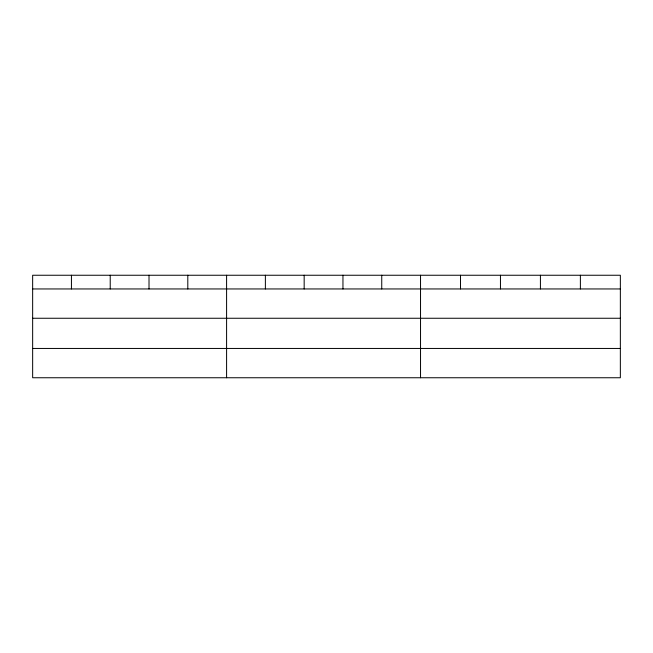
<?xml version="1.0" encoding="UTF-8"?>
<svg xmlns="http://www.w3.org/2000/svg" width="653" height="653" viewBox="0 0 653 653"><rect width="100%" height="100%" fill="white"/><g stroke="black" fill="none" stroke-linecap="round" stroke-linejoin="round"><path stroke-width="0.98" d="M620.35 318.256L620.35 275.248L32.65 275.248L32.65 377.752L620.35 377.752L620.35 318.256L32.65 318.256M32.65 288.952L620.35 288.952M32.65 348.449L620.35 348.449M580.386 275.248L580.386 288.952M540.423 275.248L540.423 288.952M500.459 275.248L500.459 288.952M460.496 275.248L460.496 288.952M420.532 275.248L420.532 377.752M381.744 275.248L381.744 288.952M342.956 275.248L342.956 288.952M304.167 275.248L304.167 288.952M265.379 275.248L265.379 288.952M226.591 275.248L226.591 377.752M187.803 275.248L187.803 288.952M149.015 275.248L149.015 288.952M110.226 275.248L110.226 288.952M71.438 275.248L71.438 288.952"/></g></svg>
